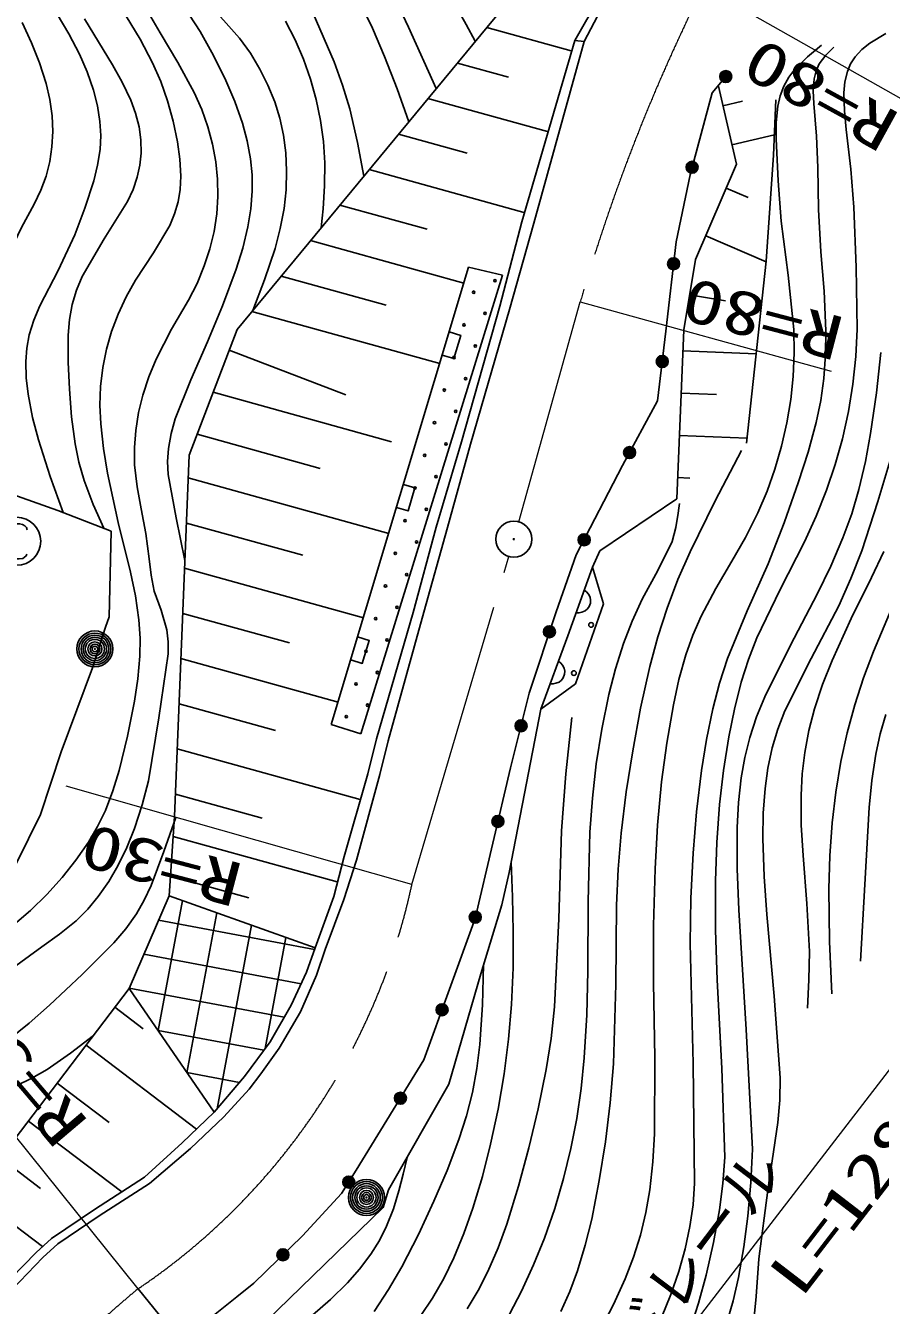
# Model space of a CAD drawing. Units: millimetres, scale not verified. Extents: x 40000 to 680000, y 20000 to 380000.
# Drawn here: x 359268 to 394720, y 266385 to 319492 of the extents above; entities that cross this region are included whole.
import ezdxf
from ezdxf.enums import TextEntityAlignment as Align

# ---------------------------------------------------------------- set-up
doc = ezdxf.new("R2010")
doc.units = ezdxf.units.MM
doc.header["$LTSCALE"] = 1000
doc.linetypes.add('CHAIN', pattern=[18.5, 12, -1.5, 3.5, -1.5])
for name, color, linetype, lineweight in [('M-BGD', 7, 'Continuous', 25), ('M-BGD-HTXT', 7, 'Continuous', 13), ('M-BMK', 2, 'CHAIN', 13), ('M-STR-STRC', 7, 'Continuous', 25)]:
    doc.layers.add(name, color=color, linetype=linetype, lineweight=lineweight)
doc.layers.add('M-BMK-SRVR', color=7, linetype='Continuous')
doc.styles.add('ＭＳ ゴシック', font='')
doc.styles.get('ＭＳ ゴシック').set_extended_font_data('MS Gothic')

# ---------------------------------------------------------------- blocks, each defined once
blk = doc.blocks.new('BUHIN74')
at = {"color": 7, "linetype": 'Continuous', "lineweight": 25}
blk.add_lwpolyline([(-53, -497), (445, -550), (550, 445), (53, 497)], dxfattribs=at)
blk = doc.blocks.new('BUHIN207')
at = {"color": 7, "linetype": 'Continuous', "lineweight": 25}
for radius in [249, 220, 191, 161, 132, 97.5, 67.5, 38.8, 7.5]:
    blk.add_circle((0, 0), radius, dxfattribs=at)
blk = doc.blocks.new('BUHIN221')
at = {"color": 7, "linetype": 'Continuous', "lineweight": 25}
for radius in [746, 660, 574, 484, 398, 292, 202, 116, 22.5]:
    blk.add_circle((0, 0), radius, dxfattribs=at)
blk = doc.blocks.new('BUHIN222')
at = {"color": 7, "linetype": 'Continuous', "lineweight": 25}
blk.add_lwpolyline([(344, 548), (288, 634), (206, 690), (102, 726), (-16, 735), (-208, 699), (-355, 640), (-492, 503), (-559, 347), (-561, 144), (-471, -338), (-392, -537), (-295, -646), (-134, -722), (51, -728), (237, -693), (377, -651), (443, -593), (499, -516), (516, -442)], dxfattribs=at)
blk.add_circle((0, 0), 995, dxfattribs=at)
blk = doc.blocks.new('BUHIN243')
at = {"color": 3, "linetype": 'Continuous', "lineweight": 25}
for radius in [746, 22.5]:
    blk.add_circle((0, 0), radius, dxfattribs=at)

msp = doc.modelspace()

# ---------------------------------------------------------------- hatches: boundary and pattern name
at = {"layer": 'M-BGD'}
h = msp.add_hatch(dxfattribs=at)
h.set_pattern_fill('USER', color=256, style=0, pattern_type=2)
h.set_pattern_definition([(349.42, (363562, 279542), (275.4, 1474.5), []), (259.42, (363562, 279542), (1474.5, -275.4), [])])
h.paths.add_polyline_path([(365222, 283382), (363562, 279542), (367084, 274403), (368350, 275882), (369406, 277325), (370286, 278839), (370919, 280212), (371273, 281224)])

# ---------------------------------------------------------------- linework, layer by layer
for p, q in [((384081, 322442), (382046, 318877)), ((382434, 318831), (384440, 322690)), ((368045, 306888), (379001, 320149)), ((378392, 319412), (381897, 318441)), ((382046, 318877), (379854, 311353)), ((380349, 311298), (382434, 318831)), ((382434, 318831), (382046, 318877)), ((377175, 317939), (379290, 317353)), ((388752, 313737), (388000, 316973)), ((375957, 316465), (380912, 315092)), ((388188, 316164), (389004, 316354)), ((390390, 316409), (390288, 314111)), ((374740, 314992), (377586, 314203)), ((388564, 314546), (390326, 314955)), ((390288, 314111), (389983, 309718)), ((373523, 313519), (379994, 311725)), ((387053, 309781), (388752, 313737)), ((388327, 312748), (389233, 312359)), ((372306, 312045), (375921, 311043)), ((379854, 311353), (378935, 307850)), ((379341, 307716), (380349, 311298)), ((387478, 310770), (389980, 309695)), ((371088, 310572), (377445, 308810)), ((386564, 306872), (387053, 309781)), ((389983, 309718), (389167, 302159)), ((369871, 309098), (374227, 307891)), ((371947, 290484), (377641, 309463)), ((379053, 309134), (373171, 290108)), ((377641, 309463), (379053, 309134)), ((386808, 308326), (388294, 308077)), ((368654, 307625), (376442, 305466)), ((378935, 307850), (377344, 302224)), ((377722, 302121), (379341, 307716)), ((366051, 301661), (368045, 306888)), ((386271, 299858), (386564, 306872)), ((367713, 306017), (372544, 304174)), ((386527, 305995), (389567, 305868)), ((367048, 304274), (374445, 302225)), ((386454, 304242), (387916, 304181)), ((366384, 302532), (371481, 301119)), ((377344, 302224), (376294, 298680)), ((386381, 302488), (389190, 302371)), ((365447, 286668), (366051, 301661)), ((376770, 298661), (377722, 302121)), ((366014, 300724), (374328, 298420)), ((386307, 300735), (386814, 300714)), ((360610, 299368), (358066, 300269)), ((383084, 297699), (386271, 299858)), ((362817, 298511), (360610, 299368)), ((362740, 294953), (362817, 298511)), ((365938, 298850), (370769, 297511)), ((376294, 298680), (375339, 295142)), ((375778, 295155), (376770, 298661)), ((382782, 297025), (383084, 297699)), ((365863, 296976), (373278, 294921)), ((381762, 294168), (382782, 297025)), ((382782, 297025), (383241, 295494)), ((383241, 295494), (382069, 292179)), ((362584, 294524), (362740, 294953)), ((365787, 295102), (370215, 293875)), ((375339, 295142), (373819, 289894)), ((374305, 289815), (375778, 295155)), ((362039, 292836), (362584, 294524)), ((380641, 291133), (381762, 294168)), ((365711, 293227), (372228, 291422)), ((360742, 289355), (362039, 292836)), ((382069, 292179), (380641, 291133)), ((365636, 291353), (369630, 290247)), ((380641, 291133), (379954, 287627)), ((371947, 290484), (373171, 290108)), ((365560, 289479), (373146, 287377)), ((373819, 289894), (373465, 288443)), ((373961, 288417), (374305, 289815)), ((359885, 286758), (360742, 289355)), ((373465, 288443), (372475, 285011)), ((372989, 284856), (373961, 288417)), ((365485, 287605), (369077, 286610)), ((379954, 287627), (379319, 284343)), ((358377, 283705), (359885, 286758)), ((365222, 283381), (365447, 286668)), ((365391, 285846), (372189, 283963)), ((372475, 285011), (372051, 283348)), ((372462, 283234), (372989, 284856)), ((365278, 284203), (368529, 283302)), ((379319, 284343), (379013, 283008)), ((365222, 283381), (363562, 279542)), ((371273, 281224), (365222, 283381)), ((372051, 283348), (371273, 281224)), ((371693, 281147), (372462, 283234)), ((379013, 283008), (378149, 280148)), ((370919, 280212), (371273, 281224)), ((371328, 280093), (371693, 281147)), ((370286, 278839), (370919, 280212)), ((370671, 278564), (371328, 280093)), ((378149, 280148), (376815, 275572)), ((358792, 273251), (363562, 279542)), ((363562, 279542), (367084, 274403)), ((369406, 277325), (370286, 278839)), ((362966, 278755), (364148, 277859)), ((369780, 277065), (370671, 278564)), ((368351, 275882), (369406, 277325)), ((361773, 277183), (366360, 273704)), ((369030, 275990), (369780, 277065)), ((367084, 274403), (368351, 275882)), ((368544, 275362), (369030, 275990)), ((360581, 275610), (362737, 273975)), ((367490, 274207), (368544, 275362)), ((376815, 275572), (374320, 271177)), ((359388, 274037), (363257, 271103)), ((367084, 274403), (365765, 273129)), ((366113, 272890), (367490, 274207)), ((365765, 273129), (364193, 271708)), ((358225, 272503), (359888, 271243)), ((364403, 271442), (366113, 272890)), ((364193, 271708), (362119, 270368)), ((362316, 270105), (364403, 271442)), ((357092, 271006), (359969, 268827)), ((374320, 271177), (374101, 270454)), ((362119, 270368), (360336, 269159)), ((374101, 270454), (369226, 265723)), ((360606, 268941), (362316, 270105)), ((360336, 269159), (359701, 268584)), ((359978, 268374), (360606, 268941)), ((359701, 268584), (358129, 266981)), ((358398, 266712), (359978, 268374)), ((363934, 267078), (375486, 252873))]:
    msp.add_line(p, q, dxfattribs=at)
for points in [[(373299, 313247), (373037, 314647), (372715, 316039), (372416, 317020), (372059, 317984), (371200, 319992), (370282, 321983), (369831, 322815), (369329, 323617), (367601, 325979), (365919, 328381), (365361, 329370), (364854, 330390), (364348, 331548), (363892, 332744), (363596, 333664), (363360, 334596), (363220, 335371), (363139, 336162), (363120, 337051), (363143, 337943)], [(376296, 316875), (375152, 319427), (373953, 321954), (373229, 323355), (372454, 324726), (370578, 327638), (368754, 330581), (368254, 331540), (367807, 332531), (367488, 333373), (367227, 334232), (367057, 334986), (366947, 335748), (366906, 336464), (366925, 337188), (366954, 337606), (366990, 338033)], [(368077, 337782), (368158, 336672), (368298, 335576), (368449, 334878), (368658, 334194), (368971, 333404), (369345, 332624), (369975, 331499), (370658, 330402), (372440, 327733), (374180, 325016), (375694, 322640), (377156, 320232), (377538, 319542), (377919, 318840)], [(365066, 337447), (365253, 336100), (365498, 334773), (365702, 333977), (365963, 333200), (366323, 332354), (366741, 331528), (368276, 328951), (369759, 326343), (370629, 324727), (371556, 323132), (372350, 321848), (373092, 320533), (373651, 319382), (374156, 318204), (374673, 316864), (375164, 315505)], [(362627, 323020), (364855, 319185), (365582, 317967), (366256, 316721), (366572, 316017), (366832, 315289), (367025, 314569), (367160, 313834), (367232, 313122), (367243, 312397), (367194, 311675), (367084, 310949), (366911, 310225), (366680, 309517), (366378, 308794), (366023, 308099), (365325, 306893), (364678, 305656), (364377, 304917), (364132, 304156), (363957, 303435), (363838, 302691), (363783, 301982), (363789, 301263), (363894, 300355), (364061, 299443), (364260, 298412), (364399, 297367), (364472, 296689), (364603, 296028), (364895, 295235), (365131, 294419), (365185, 293927), (365179, 293421), (364799, 290767), (364364, 288152), (364103, 287158), (363781, 286173), (363467, 285391), (363094, 284627), (362715, 283980), (362278, 283355), (361842, 282831), (361363, 282349), (360676, 281787), (359943, 281265), (357672, 279620)], [(365421, 320937), (366501, 319245), (367058, 318252), (367568, 317218), (367941, 316346), (368261, 315441), (368460, 314712), (368601, 313965), (368666, 313302), (368671, 312625), (368610, 311889), (368488, 311145), (368274, 310261), (368000, 309390), (367433, 307866), (366812, 306371), (366117, 304796), (365470, 303178), (365301, 302572), (365191, 301950), (365157, 301410), (365183, 300858), (365508, 299069), (365875, 297296)], [(368689, 307667), (369181, 308949), (369615, 310246), (369830, 311066), (369986, 311902), (370070, 312682), (370094, 313467), (370057, 314212), (369960, 314950), (369808, 315647), (369598, 316330), (369319, 317021), (368985, 317687), (368589, 318342), (368137, 318972), (366805, 320475)], [(358805, 282199), (359465, 282766), (360146, 283435), (360784, 284146), (361354, 284861), (361873, 285610), (362253, 286253), (362579, 286924), (362892, 287742), (363149, 288582), (363496, 290008), (363787, 291456), (363928, 292390), (364009, 293332), (364016, 294075), (363963, 294828), (363819, 295823), (363615, 296813), (363113, 298868), (362671, 300926), (362497, 301939), (362382, 302961), (362350, 303742), (362378, 304518), (362472, 305298), (362625, 306071), (362835, 306802), (363104, 307518), (363438, 308235), (363829, 308931), (364568, 310058), (365245, 311200), (365448, 311676), (365594, 312172), (365678, 312696), (365703, 313245), (365664, 313956), (365564, 314667), (365391, 315523), (365159, 316367), (364877, 317167), (364536, 317952), (364014, 318931), (363441, 319879)], [(360830, 299283), (360289, 300776), (359801, 302300), (359559, 303232), (359371, 304196), (359294, 304872), (359277, 305553), (359319, 306106), (359422, 306656), (359612, 307266), (359861, 307862), (360613, 309330), (361306, 310814), (361724, 311913), (362091, 313048), (362255, 313698), (362359, 314356), (362384, 314932), (362350, 315512), (362245, 316168), (362081, 316817), (361819, 317575), (361502, 318307), (361065, 319153), (360577, 319966)], [(361708, 319776), (362866, 317857), (363277, 317140), (363635, 316393), (363832, 315852), (363972, 315291), (364044, 314751), (364055, 314204), (364008, 313702), (363901, 313204), (363725, 312689), (363489, 312186), (362522, 310644), (361610, 309075), (361377, 308509), (361198, 307916), (361084, 307294), (361027, 306648), (361028, 305531), (361089, 304409), (361178, 303259), (361326, 302131), (361482, 301374), (361698, 300622), (362076, 299625), (362509, 298631)], [(359120, 319620), (359515, 318777), (359843, 317943), (360115, 317089), (360269, 316425), (360366, 315742), (360392, 315103), (360359, 314460), (360268, 313854), (360116, 313250), (359899, 312657), (359627, 312086), (359100, 311117), (358631, 310130), (358434, 309536), (358291, 308913), (358147, 307888), (358063, 306848), (357955, 304698), (357787, 302550), (357752, 302212), (357716, 301863)], [(370047, 319672), (370443, 318907), (370790, 318105), (371085, 317271), (371323, 316419), (371500, 315555), (371618, 314682), (371676, 313804), (371670, 312847), (371604, 311894), (371566, 311498), (371526, 311101)], [(394946, 319170), (394282, 318763), (393948, 318494), (393669, 318193), (393483, 317902), (393350, 317582), (393251, 317160), (393209, 316708), (393226, 315959), (393306, 315184), (393495, 313530), (393616, 311961), (393717, 309464), (393760, 306898), (393698, 305758), (393575, 304616), (393391, 303482), (393145, 302349), (392848, 301277), (392489, 300213), (392059, 299130), (391573, 298071), (390557, 296092), (389595, 294086), (389247, 293184), (388951, 292252), (388666, 291126), (388440, 289985), (388217, 288580), (388053, 287168), (387937, 285591), (387881, 284010), (387884, 281957), (387947, 279898), (388137, 276218), (388266, 272541), (388185, 271448), (388044, 270357), (387799, 269002), (387492, 267642), (387177, 266474), (386802, 265318)], [(392275, 318678), (391699, 318197), (391175, 317680), (390917, 317349), (390709, 316983), (390560, 316576), (390466, 316143), (390404, 315474), (390402, 314787), (390476, 313050), (390607, 311370), (390896, 309138), (391126, 306887), (391144, 305907), (391101, 304926), (391000, 303970), (390838, 303013), (390622, 302043), (390348, 301089), (390023, 300171), (389638, 299267), (389125, 298255), (388554, 297264), (387890, 296133), (387283, 294979), (386942, 294193), (386653, 293375), (386366, 292352), (386137, 291311), (385861, 289715), (385644, 288108), (385482, 286308), (385381, 284506), (385313, 282156), (385304, 279787), (385359, 276654), (385354, 273510), (385284, 272341), (385153, 271182), (384992, 270242), (384769, 269305), (384480, 268388), (384132, 267486), (383651, 266426), (383109, 265379)], [(392783, 318593), (392454, 318263), (392185, 317907), (392053, 317613), (391973, 317287), (391937, 316788), (391961, 316266), (392077, 314910), (392131, 313606), (392157, 311867), (392245, 310110), (392382, 308466), (392458, 306825), (392448, 305839), (392378, 304848), (392248, 303934), (392056, 303017), (391722, 301789), (391325, 300565), (390727, 298853), (390071, 297159), (389197, 295207), (388380, 293234), (388048, 292199), (387770, 291135), (387508, 289869), (387303, 288580), (387098, 286867), (386953, 285152), (386861, 283285), (386829, 281406), (386954, 276428), (387017, 271456), (386949, 270559), (386819, 269658), (386623, 268726), (386365, 267797), (386034, 266835), (385642, 265883)], [(363577, 263390), (366641, 265630), (368022, 266742), (368730, 267315), (370752, 269271), (372369, 271024), (372976, 272001), (375786, 276569), (377909, 282446), (379380, 288693), (380155, 291795), (381266, 295166), (382108, 297526), (384029, 301234), (385477, 303920), (385827, 306810), (386246, 310523), (386826, 313300), (387739, 316700), (388308, 317378)], [(394732, 305930), (394553, 304250), (394313, 302564), (394102, 301399), (393832, 300248), (393529, 299234), (393169, 298242), (392663, 297061), (392100, 295899), (390987, 293787), (389926, 291642), (389587, 290802), (389306, 289946), (389098, 289122), (388948, 288282), (388834, 287259), (388779, 286214), (388781, 284503), (388844, 282797), (389157, 277829), (389410, 272862), (389348, 271484), (389225, 270095), (389062, 268809), (388840, 267538), (388617, 266574), (388334, 265614)], [(388954, 301858), (387867, 299777), (386830, 297659), (386325, 296507), (385873, 295324), (385490, 294127), (385161, 292901), (384775, 291162), (384446, 289399), (384175, 287690), (383963, 285975), (383840, 284484), (383776, 282989), (383744, 279696), (383651, 276403), (383515, 274795), (383317, 273178), (383063, 271571), (382746, 269958), (382482, 268882), (382157, 267816), (381840, 266964), (381463, 266128)], [(395241, 301813), (394620, 299743), (393944, 297701), (393500, 296545), (392999, 295408), (391845, 293235), (390755, 291055), (390467, 290299), (390234, 289516), (390056, 288685), (389936, 287839), (389858, 286808), (389841, 285766), (389898, 284187), (390016, 282606), (390320, 279216), (390563, 275830), (390549, 274907), (390473, 273978), (390045, 271165), (389674, 268322), (389571, 266760), (389409, 265214)], [(379344, 266028), (379839, 266972), (380339, 268063), (380784, 269178), (381211, 270406), (381583, 271657), (381887, 272891), (382132, 274135), (382315, 275388), (382440, 276652), (382542, 278446), (382584, 280253), (382598, 283139), (382673, 286024), (382774, 287440), (382935, 288859), (383164, 290301), (383453, 291738), (383729, 292798), (384065, 293849), (384422, 294776), (384839, 295690), (385494, 296881), (386086, 298082), (386241, 298664), (386339, 299265), (386364, 299465), (386388, 299665)], [(394866, 297676), (394357, 296593), (393511, 294889), (392715, 293151), (392325, 292155), (391992, 291142), (391757, 290241), (391581, 289332), (391475, 288446), (391428, 287554), (391440, 286310), (391513, 285059), (391673, 283063), (391773, 281067), (391754, 279897), (391690, 278719)], [(382440, 296067), (382535, 295991), (382607, 295902), (382678, 295775), (382698, 295651), (382691, 295529), (382639, 295383), (382567, 295284), (382473, 295201), (382337, 295146), (382225, 295122), (382104, 295125)], [(392706, 279312), (392615, 281488), (392584, 283665), (392623, 285035), (392721, 286406), (392873, 287683), (393083, 288952), (393340, 290140), (393655, 291312), (394016, 292427), (394435, 293522), (395211, 295356)], [(381375, 293119), (381469, 293042), (381539, 292952), (381610, 292825), (381628, 292701), (381620, 292578), (381566, 292433), (381493, 292335), (381398, 292252), (381261, 292199), (381149, 292177), (381028, 292181)], [(381921, 290786), (381679, 288441), (381497, 286080), (381382, 282424), (381208, 278771), (381061, 277466), (380855, 276170), (380525, 274546), (380134, 272927), (379709, 271339), (379224, 269760), (378862, 268770), (378443, 267799), (378040, 267010), (377583, 266249)], [(394951, 290905), (394714, 290098), (394531, 289265), (394367, 288171), (394259, 287051), (394079, 283849), (393891, 280667)], [(345848, 272689), (350594, 274165), (355389, 275715), (356284, 276088), (357147, 276512), (357863, 276931), (358556, 277407), (359421, 278093), (360263, 278838), (361614, 280112), (362927, 281435), (363418, 282016), (363862, 282636), (364190, 283200), (364471, 283804), (364994, 285215), (365503, 286635)], [(375658, 265964), (376142, 266688), (376607, 267499), (377026, 268354), (377450, 269370), (377821, 270414), (378215, 271734), (378554, 273074), (378863, 274534), (379111, 275996), (379295, 277431), (379419, 278878), (379484, 280390), (379488, 281907), (379455, 283337), (379403, 284779)], [(378260, 280513), (378211, 278863), (378102, 277214), (377981, 276216), (377798, 275219), (377549, 274245), (377239, 273274), (376751, 271988), (376201, 270714), (375560, 269334), (374868, 267985), (374324, 267052), (373718, 266133)], [(362078, 277584), (361136, 276857), (360158, 276178), (359531, 275812), (358875, 275499)], [(358781, 252912), (359497, 254414), (360078, 255501), (360716, 256566), (361328, 257476), (361991, 258355), (362658, 259137), (363373, 259883), (364209, 260678), (365093, 261435), (366567, 262578), (368096, 263687), (369639, 264804), (371165, 265983), (371909, 266628), (372612, 267317), (373122, 267894), (373586, 268510), (373941, 269076), (374242, 269671), (374522, 270388), (374752, 271143), (374925, 271827), (375088, 272529)]]:
    msp.add_lwpolyline(points, dxfattribs=at)
for centre, radius in [((388308, 317378), 249), ((388308, 317378), 220), ((388308, 317378), 191), ((388308, 317378), 161), ((388308, 317378), 132), ((388308, 317378), 97.5), ((388308, 317378), 67.5), ((388308, 317378), 38.8), ((388308, 317378), 7.5), ((386910, 313613), 249), ((386910, 313613), 220), ((386910, 313613), 191), ((386910, 313613), 161), ((386910, 313613), 132), ((386910, 313613), 97.5), ((386910, 313613), 67.5), ((386910, 313613), 38.8), ((386910, 313613), 7.5), ((386142, 309608), 249), ((386142, 309608), 220), ((386142, 309608), 191), ((386142, 309608), 161), ((386142, 309608), 132), ((386142, 309608), 97.5), ((386142, 309608), 67.5), ((386142, 309608), 38.8), ((386142, 309608), 7.5), ((378733, 308903), 49.8), ((377852, 308429), 49.8), ((378326, 307548), 49.8), ((377446, 307074), 49.8), ((377920, 306194), 49.8), ((377040, 305719), 49.8), ((385675, 305553), 249), ((385675, 305553), 220), ((385675, 305553), 191), ((385675, 305553), 161), ((385675, 305553), 132), ((385675, 305553), 97.5), ((385675, 305553), 67.5), ((385675, 305553), 38.8), ((385675, 305553), 7.5), ((377514, 304839), 49.8), ((376633, 304365), 49.8), ((377107, 303484), 49.8), ((376227, 303010), 49.8), ((376701, 302130), 49.8), ((375820, 301656), 49.8), ((384321, 301775), 249), ((384321, 301775), 220), ((384321, 301775), 191), ((384321, 301775), 161), ((384321, 301775), 132), ((384321, 301775), 97.5), ((384321, 301775), 67.5), ((384321, 301775), 38.8), ((384321, 301775), 7.5), ((376294, 300775), 49.8), ((375414, 300301), 49.8), ((375008, 298947), 49.8), ((375888, 299421), 49.8), ((375482, 298066), 49.8), ((382434, 298155), 249), ((382434, 298155), 220), ((382434, 298155), 191), ((382434, 298155), 161), ((382434, 298155), 132), ((382434, 298155), 97.5), ((382434, 298155), 67.5), ((382434, 298155), 38.8), ((382434, 298155), 7.5), ((374601, 297592), 49.8), ((375075, 296712), 49.8), ((374195, 296238), 49.8), ((374669, 295357), 49.8), ((373788, 294883), 49.8), ((380994, 294342), 249), ((380994, 294342), 220), ((380994, 294342), 191), ((380994, 294342), 161), ((380994, 294342), 132), ((380994, 294342), 97.5), ((380994, 294342), 67.5), ((380994, 294342), 38.8), ((380994, 294342), 7.5), ((382721, 294622), 99.5), ((374262, 294002), 49.8), ((373382, 293528), 49.8), ((373856, 292648), 49.8), ((382008, 292624), 99.5), ((372976, 292174), 49.8), ((373450, 291293), 49.8), ((372569, 290819), 49.8), ((379815, 290437), 249), ((379815, 290437), 220), ((379815, 290437), 191), ((379815, 290437), 161), ((379815, 290437), 132), ((379815, 290437), 97.5), ((379815, 290437), 67.5), ((379815, 290437), 38.8), ((379815, 290437), 7.5), ((376540, 278655), 249), ((376540, 278655), 220), ((376540, 278655), 191), ((376540, 278655), 161), ((376540, 278655), 132), ((376540, 278655), 97.5), ((376540, 278655), 67.5), ((376540, 278655), 38.8), ((376540, 278655), 7.5), ((374810, 274982), 249), ((374810, 274982), 220), ((374810, 274982), 191), ((374810, 274982), 161), ((374810, 274982), 132), ((374810, 274982), 97.5), ((374810, 274982), 67.5), ((374810, 274982), 38.8), ((374810, 274982), 7.5), ((372669, 271506), 249), ((372669, 271506), 220), ((372669, 271506), 191), ((372669, 271506), 161), ((372669, 271506), 132), ((372669, 271506), 97.5), ((372669, 271506), 67.5), ((372669, 271506), 38.8), ((372669, 271506), 7.5), ((369940, 268486), 249), ((369940, 268486), 220), ((369940, 268486), 191), ((369940, 268486), 161), ((369940, 268486), 132), ((369940, 268486), 97.5), ((369940, 268486), 67.5), ((369940, 268486), 38.8), ((369940, 268486), 7.5)]:
    msp.add_circle(centre, radius, dxfattribs=at)
at = {"layer": 'M-BGD-HTXT'}
for p, q in [((396032, 316193), (387376, 321098)), ((382271, 308025), (392676, 305151)), ((375290, 283850), (360946, 287932)), ((363934, 267078), (355336, 277747)), ((367110, 239837), (395574, 276772))]:
    msp.add_line(p, q, dxfattribs=at)
at = {"layer": 'M-BMK'}
for p, q in [((379721, 298902), (382271, 308025)), ((375290, 283850), (379307, 297460))]:
    msp.add_line(p, q, dxfattribs=at)
for centre, radius, start, end in [((456936, 286401), 77733, 153.49017, 163.84882), ((348798, 289557), 27100, 303.954, 347.8433), ((395597, 228985), 49534, 129.7336, 152.3673)]:
    msp.add_arc(centre, radius, start, end, dxfattribs=at)

# ---------------------------------------------------------------- block references
at = {"layer": 'M-BGD', "rotation": 349.33904}
for name, p in [('BUHIN74', (376692, 306300)), ('BUHIN74', (374794, 299973)), ('BUHIN221', (362142, 293626)), ('BUHIN74', (372896, 293647)), ('BUHIN207', (378856, 286469)), ('BUHIN207', (377920, 282496)), ('BUHIN221', (373406, 270865))]:
    msp.add_blockref(name, p, dxfattribs=at)
at = {"layer": 'M-BMK-SRVR', "rotation": 349.33904}
msp.add_blockref('BUHIN243', (379519, 298179), dxfattribs=at)
at = {"layer": 'M-STR-STRC', "rotation": 349.33904}
msp.add_blockref('BUHIN222', (358900, 298092), dxfattribs=at)

# ---------------------------------------------------------------- texts
at = {"layer": 'M-BGD-HTXT', "style": 'ＭＳ ゴシック', "width": 1.35}
for s, rotation, p in [('R=80', 151.2, (395886, 316268)), ('R=80', 165.3, (393466, 307876)), ('R=30', 165.3, (368522, 285206)), ('R=30', 130.3, (362354, 274330)), ('L=128.0', 52.4, (391863, 266294))]:
    msp.add_text(s, height=1833, rotation=rotation, dxfattribs=at).set_placement(p, align=Align.BOTTOM_LEFT)
at = {"layer": 'M-BGD-HTXT', "style": 'ＭＳ ゴシック'}
msp.add_text('ガードレール', height=1833, rotation=52.9, dxfattribs=at).set_placement((382208, 259661), align=Align.BOTTOM_LEFT)

doc.saveas('drawing.dxf')
